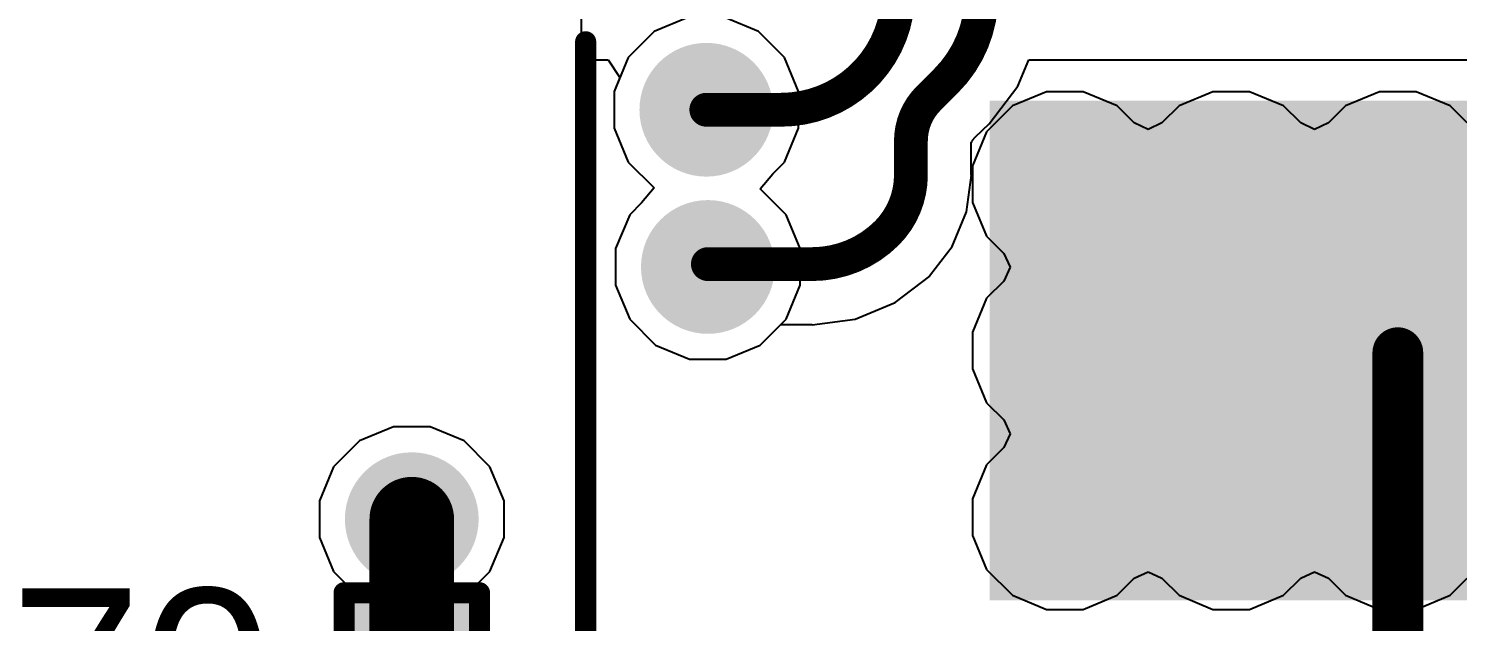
# Model space of a CAD drawing. Header units: millimetres. Extents: x 0 to 5423, y 0 to 5425.
# Drawn here: x 119.24 to 127.82, y 25.46 to 29.02 of the extents above; entities that cross this region are included whole.
import ezdxf

# ---------------------------------------------------------------- set-up
doc = ezdxf.new("R2010")
doc.units = ezdxf.units.MM
for name, color, linetype in [('BottomLayer', 5, 'Continuous'), ('BottomSolder', 6, 'Continuous'), ('TopLayer', 1, 'Continuous'), ('TopOverlay', 2, 'Continuous'), ('TopPaste', 8, 'Continuous'), ('TopSolder', 216, 'Continuous'), ('ViaHoleLayer', 16, 'Continuous')]:
    doc.layers.add(name, color=color, linetype=linetype)
doc.styles.add('Arial', font='', dxfattribs={"height": 0.2})
doc.styles.get('Arial').set_extended_font_data('Arial')

# ---------------------------------------------------------------- blocks, each defined once
blk = doc.blocks.new('HTSSOP_38_EP_4_4___130')
at = {"layer": 'BottomLayer'}
h = blk.add_hatch(color=5, dxfattribs=at)
edge = h.paths.add_edge_path()
edge.add_arc((-1, 0), 0.3, 0, 360)
h = blk.add_hatch(color=5, dxfattribs=at)
edge = h.paths.add_edge_path()
edge.add_arc((0, 0), 0.3, 0, 360)
h = blk.add_hatch(color=5, dxfattribs=at)
edge = h.paths.add_edge_path()
edge.add_arc((1, 0), 0.3, 0, 360)
h = blk.add_hatch(color=5, dxfattribs=at)
edge = h.paths.add_edge_path()
edge.add_arc((-1, -1), 0.3, 0, 360)
h = blk.add_hatch(color=5, dxfattribs=at)
edge = h.paths.add_edge_path()
edge.add_arc((0, -1), 0.3, 0, 360)
h = blk.add_hatch(color=5, dxfattribs=at)
edge = h.paths.add_edge_path()
edge.add_arc((1, -1), 0.3, 0, 360)
h = blk.add_hatch(color=5, dxfattribs=at)
edge = h.paths.add_edge_path()
edge.add_arc((-1, -2), 0.3, 0, 360)
h = blk.add_hatch(color=5, dxfattribs=at)
edge = h.paths.add_edge_path()
edge.add_arc((0, -2), 0.3, 0, 360)
h = blk.add_hatch(color=5, dxfattribs=at)
edge = h.paths.add_edge_path()
edge.add_arc((1, -2), 0.3, 0, 360)
at = {"layer": 'BottomSolder'}
h = blk.add_hatch(color=6, dxfattribs=at)
edge = h.paths.add_edge_path()
edge.add_arc((-1, 0), 0.4016, 0, 360)
h = blk.add_hatch(color=6, dxfattribs=at)
edge = h.paths.add_edge_path()
edge.add_arc((0, 0), 0.4016, 0, 360)
h = blk.add_hatch(color=6, dxfattribs=at)
edge = h.paths.add_edge_path()
edge.add_arc((1, 0), 0.4016, 0, 360)
h = blk.add_hatch(color=6, dxfattribs=at)
edge = h.paths.add_edge_path()
edge.add_arc((-1, -1), 0.4016, 0, 360)
h = blk.add_hatch(color=6, dxfattribs=at)
edge = h.paths.add_edge_path()
edge.add_arc((0, -1), 0.4016, 0, 360)
h = blk.add_hatch(color=6, dxfattribs=at)
edge = h.paths.add_edge_path()
edge.add_arc((1, -1), 0.4016, 0, 360)
h = blk.add_hatch(color=6, dxfattribs=at)
edge = h.paths.add_edge_path()
edge.add_arc((-1, -2), 0.4016, 0, 360)
h = blk.add_hatch(color=6, dxfattribs=at)
edge = h.paths.add_edge_path()
edge.add_arc((0, -2), 0.4016, 0, 360)
h = blk.add_hatch(color=6, dxfattribs=at)
edge = h.paths.add_edge_path()
edge.add_arc((1, -2), 0.4016, 0, 360)
at = {"layer": 'TopLayer'}
blk.add_hatch(color=1, dxfattribs=at).paths.add_polyline_path([(1.45, 2.4), (1.45, -2.4), (-1.45, -2.4), (-1.45, 2.4)])
h = blk.add_hatch(color=1, dxfattribs=at)
edge = h.paths.add_edge_path()
edge.add_arc((-1, 0), 0.3, 0, 360)
h = blk.add_hatch(color=1, dxfattribs=at)
edge = h.paths.add_edge_path()
edge.add_arc((0, 0), 0.3, 0, 360)
h = blk.add_hatch(color=1, dxfattribs=at)
edge = h.paths.add_edge_path()
edge.add_arc((1, 0), 0.3, 0, 360)
h = blk.add_hatch(color=1, dxfattribs=at)
edge = h.paths.add_edge_path()
edge.add_arc((-1, -1), 0.3, 0, 360)
h = blk.add_hatch(color=1, dxfattribs=at)
edge = h.paths.add_edge_path()
edge.add_arc((0, -1), 0.3, 0, 360)
h = blk.add_hatch(color=1, dxfattribs=at)
edge = h.paths.add_edge_path()
edge.add_arc((1, -1), 0.3, 0, 360)
h = blk.add_hatch(color=1, dxfattribs=at)
edge = h.paths.add_edge_path()
edge.add_arc((-1, -2), 0.3, 0, 360)
h = blk.add_hatch(color=1, dxfattribs=at)
edge = h.paths.add_edge_path()
edge.add_arc((0, -2), 0.3, 0, 360)
h = blk.add_hatch(color=1, dxfattribs=at)
edge = h.paths.add_edge_path()
edge.add_arc((1, -2), 0.3, 0, 360)
at = {"layer": 'TopPaste'}
blk.add_hatch(color=8, dxfattribs=at).paths.add_polyline_path([(1.45, 2.4), (1.45, -2.4), (-1.45, -2.4), (-1.45, 2.4)])
at = {"layer": 'TopSolder'}
blk.add_hatch(color=216, dxfattribs=at).paths.add_polyline_path([(1.5008, 2.4508), (1.5008, -2.4508), (-1.5008, -2.4508), (-1.5008, 2.4508)])
h = blk.add_hatch(color=216, dxfattribs=at)
edge = h.paths.add_edge_path()
edge.add_arc((-1, 0), 0.4016, 0, 360)
h = blk.add_hatch(color=216, dxfattribs=at)
edge = h.paths.add_edge_path()
edge.add_arc((0, 0), 0.4016, 0, 360)
h = blk.add_hatch(color=216, dxfattribs=at)
edge = h.paths.add_edge_path()
edge.add_arc((1, 0), 0.4016, 0, 360)
h = blk.add_hatch(color=216, dxfattribs=at)
edge = h.paths.add_edge_path()
edge.add_arc((-1, -1), 0.4016, 0, 360)
h = blk.add_hatch(color=216, dxfattribs=at)
edge = h.paths.add_edge_path()
edge.add_arc((0, -1), 0.4016, 0, 360)
h = blk.add_hatch(color=216, dxfattribs=at)
edge = h.paths.add_edge_path()
edge.add_arc((1, -1), 0.4016, 0, 360)
h = blk.add_hatch(color=216, dxfattribs=at)
edge = h.paths.add_edge_path()
edge.add_arc((-1, -2), 0.4016, 0, 360)
h = blk.add_hatch(color=216, dxfattribs=at)
edge = h.paths.add_edge_path()
edge.add_arc((0, -2), 0.4016, 0, 360)
h = blk.add_hatch(color=216, dxfattribs=at)
edge = h.paths.add_edge_path()
edge.add_arc((1, -2), 0.4016, 0, 360)
at = {"layer": 'ViaHoleLayer'}
h = blk.add_hatch(color=16, dxfattribs=at)
edge = h.paths.add_edge_path()
edge.add_arc((-1, 0), 0.15, 0, 360)
h = blk.add_hatch(color=16, dxfattribs=at)
edge = h.paths.add_edge_path()
edge.add_arc((0, 0), 0.15, 0, 360)
h = blk.add_hatch(color=16, dxfattribs=at)
edge = h.paths.add_edge_path()
edge.add_arc((1, 0), 0.15, 0, 360)
h = blk.add_hatch(color=16, dxfattribs=at)
edge = h.paths.add_edge_path()
edge.add_arc((-1, -1), 0.15, 0, 360)
h = blk.add_hatch(color=16, dxfattribs=at)
edge = h.paths.add_edge_path()
edge.add_arc((0, -1), 0.15, 0, 360)
h = blk.add_hatch(color=16, dxfattribs=at)
edge = h.paths.add_edge_path()
edge.add_arc((1, -1), 0.15, 0, 360)
h = blk.add_hatch(color=16, dxfattribs=at)
edge = h.paths.add_edge_path()
edge.add_arc((-1, -2), 0.15, 0, 360)
h = blk.add_hatch(color=16, dxfattribs=at)
edge = h.paths.add_edge_path()
edge.add_arc((0, -2), 0.15, 0, 360)
h = blk.add_hatch(color=16, dxfattribs=at)
edge = h.paths.add_edge_path()
edge.add_arc((1, -2), 0.15, 0, 360)
at = {"layer": 'TopOverlay', "const_width": 0.127}
blk.add_lwpolyline([(1.8288, -4.8768), (-1.8542, -4.8768)], dxfattribs=at)
at = {"layer": 'TopOverlay', "const_width": 0.0635}
blk.add_lwpolyline([(-1.886, -4.8768, 1), (-1.8224, -4.8768, 1)], format="xyb", close=True, dxfattribs=at)
blk = doc.blocks.new('C___0402_356')
at = {"layer": 'TopLayer'}
for points in [[(-0.6985, -0.3175), (-0.6985, 0.3175), (-0.2413, 0.3175), (-0.2413, -0.3175)], [(0.2413, -0.3175), (0.2413, 0.3175), (0.6985, 0.3175), (0.6985, -0.3175)]]:
    blk.add_hatch(color=1, dxfattribs=at).paths.add_polyline_path(points)
at = {"layer": 'TopPaste'}
for points in [[(-0.6985, -0.3175), (-0.6985, 0.3175), (-0.2413, 0.3175), (-0.2413, -0.3175)], [(0.2413, -0.3175), (0.2413, 0.3175), (0.6985, 0.3175), (0.6985, -0.3175)]]:
    blk.add_hatch(color=8, dxfattribs=at).paths.add_polyline_path(points)
at = {"layer": 'TopSolder'}
for points in [[(-0.7585, -0.3775), (-0.7585, 0.3775), (-0.1813, 0.3775), (-0.1813, -0.3775)], [(0.1813, -0.3775), (0.1813, 0.3775), (0.7585, 0.3775), (0.7585, -0.3775)]]:
    blk.add_hatch(color=216, dxfattribs=at).paths.add_polyline_path(points)
at = {"layer": 'TopOverlay', "const_width": 0.127}
for points in [[(-0.7874, 0.4064), (-0.2794, 0.4064)], [(-0.7874, 0.4064), (-0.7874, -0.4064)], [(0.2794, 0.4064), (0.7874, 0.4064)], [(0.7874, 0.4064), (0.7874, -0.4064)], [(-0.7874, -0.4064), (-0.2794, -0.4064)], [(0.2794, -0.4064), (0.7874, -0.4064)]]:
    blk.add_lwpolyline(points, dxfattribs=at)
at = {"layer": 'TopOverlay', "const_width": 0.0635}
for points in [[(-0.8191, 0.4064, 1), (-0.7556, 0.4064, 1)], [(-0.8191, 0.4064, 1), (-0.7556, 0.4064, 1)], [(-0.3111, 0.4064, 1), (-0.2477, 0.4064, 1)], [(0.2477, 0.4064, 1), (0.3111, 0.4064, 1)], [(0.7556, 0.4064, 1), (0.8191, 0.4064, 1)], [(0.7556, 0.4064, 1), (0.8191, 0.4064, 1)], [(-0.8191, -0.4064, 1), (-0.7556, -0.4064, 1)], [(-0.8191, -0.4064, 1), (-0.7556, -0.4064, 1)], [(-0.3111, -0.4064, 1), (-0.2477, -0.4064, 1)], [(0.2477, -0.4064, 1), (0.3111, -0.4064, 1)], [(0.7556, -0.4064, 1), (0.8191, -0.4064, 1)], [(0.7556, -0.4064, 1), (0.8191, -0.4064, 1)]]:
    blk.add_lwpolyline(points, format="xyb", close=True, dxfattribs=at)

msp = doc.modelspace()

# ---------------------------------------------------------------- hatches: boundary and pattern name
at = {"layer": 'BottomLayer'}
h = msp.add_hatch(color=5, dxfattribs=at)
edge = h.paths.add_edge_path()
edge.add_arc((123.3078, 28.529), 0.3, 0, 360)
h = msp.add_hatch(color=5, dxfattribs=at)
edge = h.paths.add_edge_path()
edge.add_arc((123.317, 27.585), 0.3, 0, 360)
h = msp.add_hatch(color=5, dxfattribs=at)
edge = h.paths.add_edge_path()
edge.add_arc((121.539, 26.0703), 0.3, 0, 360)
at = {"layer": 'BottomSolder'}
h = msp.add_hatch(color=6, dxfattribs=at)
edge = h.paths.add_edge_path()
edge.add_arc((123.3078, 28.529), 0.4016, 0, 360)
h = msp.add_hatch(color=6, dxfattribs=at)
edge = h.paths.add_edge_path()
edge.add_arc((123.317, 27.585), 0.4016, 0, 360)
h = msp.add_hatch(color=6, dxfattribs=at)
edge = h.paths.add_edge_path()
edge.add_arc((121.539, 26.0703), 0.4016, 0, 360)
at = {"layer": 'TopLayer'}
h = msp.add_hatch(color=1, dxfattribs=at)
edge = h.paths.add_edge_path()
edge.add_arc((123.3078, 28.529), 0.3, 0, 360)
h = msp.add_hatch(color=1, dxfattribs=at)
edge = h.paths.add_edge_path()
edge.add_arc((123.317, 27.585), 0.3, 0, 360)
h = msp.add_hatch(color=1, dxfattribs=at)
edge = h.paths.add_edge_path()
edge.add_arc((121.539, 26.0703), 0.3, 0, 360)
at = {"layer": 'TopSolder'}
h = msp.add_hatch(color=216, dxfattribs=at)
edge = h.paths.add_edge_path()
edge.add_arc((123.3078, 28.529), 0.4016, 0, 360)
h = msp.add_hatch(color=216, dxfattribs=at)
edge = h.paths.add_edge_path()
edge.add_arc((123.317, 27.585), 0.4016, 0, 360)
h = msp.add_hatch(color=216, dxfattribs=at)
edge = h.paths.add_edge_path()
edge.add_arc((121.539, 26.0703), 0.4016, 0, 360)
at = {"layer": 'ViaHoleLayer'}
h = msp.add_hatch(color=16, dxfattribs=at)
edge = h.paths.add_edge_path()
edge.add_arc((123.3078, 28.529), 0.15, 0, 360)
h = msp.add_hatch(color=16, dxfattribs=at)
edge = h.paths.add_edge_path()
edge.add_arc((123.317, 27.585), 0.15, 0, 360)
h = msp.add_hatch(color=16, dxfattribs=at)
edge = h.paths.add_edge_path()
edge.add_arc((121.539, 26.0703), 0.15, 0, 360)

# ---------------------------------------------------------------- linework, layer by layer
at = {"layer": 'BottomLayer'}
for p, q in [((123.1976, 29.083), (122.9939, 28.9987)), ((123.6216, 28.9987), (123.418, 29.083)), ((122.9939, 28.9987), (122.8381, 28.8428)), ((123.7774, 28.8428), (123.6216, 28.9987)), ((122.8381, 28.8428), (122.7538, 28.6392)), ((123.8618, 28.6392), (123.7774, 28.8428)), ((122.7538, 28.6392), (122.7538, 28.4188)), ((123.8618, 28.4188), (123.8618, 28.6392)), ((125.3498, 28.637), (125.1462, 28.5527)), ((125.5702, 28.637), (125.3498, 28.637)), ((125.7738, 28.5527), (125.5702, 28.637)), ((126.3498, 28.637), (126.1462, 28.5527)), ((126.5702, 28.637), (126.3498, 28.637)), ((126.7738, 28.5527), (126.5702, 28.637)), ((127.3498, 28.637), (127.1462, 28.5527)), ((127.5702, 28.637), (127.3498, 28.637)), ((127.7738, 28.5527), (127.5702, 28.637)), ((125.1462, 28.5527), (124.9904, 28.3968)), ((125.8771, 28.4495), (125.7738, 28.5527)), ((126.1462, 28.5527), (126.043, 28.4495)), ((126.8771, 28.4495), (126.7738, 28.5527)), ((127.1462, 28.5527), (127.043, 28.4495)), ((127.8771, 28.4495), (127.7738, 28.5527)), ((122.7538, 28.4188), (122.8381, 28.2152)), ((123.7774, 28.2152), (123.8618, 28.4188)), ((125.96, 28.4109), (125.8771, 28.4495)), ((126.043, 28.4495), (125.96, 28.4109)), ((126.96, 28.4109), (126.8771, 28.4495)), ((127.043, 28.4495), (126.96, 28.4109)), ((124.9904, 28.3968), (124.906, 28.1932)), ((122.8381, 28.2152), (122.9939, 28.0594)), ((123.6308, 28.0547), (123.7068, 28.1446)), ((123.7068, 28.1446), (123.7774, 28.2152)), ((124.906, 28.1932), (124.906, 27.9728)), ((122.9939, 28.0594), (122.9179, 27.9694)), ((123.7867, 27.8988), (123.6308, 28.0547)), ((124.906, 27.9728), (124.9904, 27.7692)), ((122.8474, 27.8988), (122.763, 27.6952)), ((122.9179, 27.9694), (122.8474, 27.8988)), ((123.871, 27.6952), (123.7867, 27.8988)), ((124.9904, 27.7692), (125.0936, 27.666)), ((122.763, 27.6952), (122.763, 27.4748)), ((123.871, 27.4748), (123.871, 27.6952)), ((125.0936, 27.666), (125.1321, 27.583)), ((125.1321, 27.583), (125.0936, 27.5)), ((122.763, 27.4748), (122.8474, 27.2712)), ((123.7867, 27.2712), (123.871, 27.4748)), ((125.0936, 27.5), (124.9904, 27.3968)), ((124.9904, 27.3968), (124.906, 27.1932)), ((122.8474, 27.2712), (123.0032, 27.1154)), ((123.6308, 27.1154), (123.7867, 27.2712)), ((123.0032, 27.1154), (123.2068, 27.031)), ((123.4272, 27.031), (123.6308, 27.1154)), ((124.906, 27.1932), (124.906, 26.9728)), ((123.2068, 27.031), (123.4272, 27.031)), ((124.906, 26.9728), (124.9904, 26.7692)), ((124.9904, 26.7692), (125.0936, 26.666)), ((121.4288, 26.6243), (121.2252, 26.54)), ((121.6492, 26.6243), (121.4288, 26.6243)), ((121.8528, 26.54), (121.6492, 26.6243)), ((125.0936, 26.666), (125.1321, 26.583)), ((121.2252, 26.54), (121.0694, 26.3841)), ((122.0087, 26.3841), (121.8528, 26.54)), ((125.1321, 26.583), (125.0936, 26.5)), ((125.0936, 26.5), (124.9904, 26.3968)), ((121.0694, 26.3841), (120.985, 26.1805)), ((122.093, 26.1805), (122.0087, 26.3841)), ((124.9904, 26.3968), (124.906, 26.1932)), ((120.985, 26.1805), (120.985, 25.9601)), ((122.093, 25.9601), (122.093, 26.1805)), ((124.906, 26.1932), (124.906, 25.9728)), ((120.985, 25.9601), (121.0694, 25.7565)), ((122.0087, 25.7565), (122.093, 25.9601)), ((124.906, 25.9728), (124.9904, 25.7692)), ((121.0694, 25.7565), (121.2252, 25.6007)), ((121.8528, 25.6007), (122.0087, 25.7565)), ((124.9904, 25.7692), (125.1462, 25.6134)), ((125.8771, 25.7166), (125.96, 25.7551)), ((125.96, 25.7551), (126.043, 25.7166)), ((126.8771, 25.7166), (126.96, 25.7551)), ((126.96, 25.7551), (127.043, 25.7166)), ((125.7738, 25.6134), (125.8771, 25.7166)), ((126.043, 25.7166), (126.1462, 25.6134)), ((126.7738, 25.6134), (126.8771, 25.7166)), ((127.043, 25.7166), (127.1462, 25.6134)), ((127.7738, 25.6134), (127.8771, 25.7166)), ((121.2252, 25.6007), (121.4288, 25.5163)), ((121.6492, 25.5163), (121.8528, 25.6007)), ((125.1462, 25.6134), (125.3498, 25.529)), ((125.5702, 25.529), (125.7738, 25.6134)), ((126.1462, 25.6134), (126.3498, 25.529)), ((126.5702, 25.529), (126.7738, 25.6134)), ((127.1462, 25.6134), (127.3498, 25.529)), ((127.5702, 25.529), (127.7738, 25.6134)), ((121.4288, 25.5163), (121.6492, 25.5163)), ((125.3498, 25.529), (125.5702, 25.529)), ((126.3498, 25.529), (126.5702, 25.529)), ((127.3498, 25.529), (127.5702, 25.529))]:
    msp.add_line(p, q, dxfattribs=at)
at = {"layer": 'TopLayer'}
for p, q in [((122.556, 29.4945), (122.556, 28.829)), ((122.556, 28.829), (122.7181, 28.829)), ((122.7181, 28.829), (122.7886, 28.7234)), ((125.1791, 28.6704), (125.2448, 28.829)), ((125.2448, 28.829), (129.8641, 28.829)), ((122.7886, 28.7234), (122.7538, 28.6392)), ((125.0062, 28.445), (125.1791, 28.6704)), ((122.7538, 28.6392), (122.7538, 28.4188)), ((122.7538, 28.4188), (122.8381, 28.2152)), ((124.9242, 28.366), (125.0062, 28.445)), ((125.0062, 28.445), (125.0062, 28.445)), ((124.8988, 28.3345), (124.903, 28.3363)), ((124.8988, 28.1368), (124.8988, 28.3345)), ((124.903, 28.3363), (124.9051, 28.3413)), ((124.9035, 28.3452), (124.9242, 28.366)), ((124.9051, 28.3413), (124.9035, 28.3452)), ((122.8381, 28.2152), (122.9939, 28.0594)), ((122.9939, 28.0594), (122.9179, 27.9694)), ((124.87, 27.9151), (124.8991, 28.1368)), ((124.8991, 28.1368), (124.8988, 28.1368)), ((122.8474, 27.8988), (122.763, 27.6952)), ((122.9179, 27.9694), (122.8474, 27.8988)), ((124.7844, 27.7085), (124.87, 27.9151)), ((122.763, 27.6952), (122.763, 27.4748)), ((124.6486, 27.5316), (124.7844, 27.7085)), ((122.763, 27.4748), (122.8474, 27.2712)), ((124.4424, 27.3717), (124.6491, 27.5303)), ((124.6491, 27.5303), (124.6486, 27.5316)), ((124.2018, 27.272), (124.4424, 27.3717)), ((122.8474, 27.2712), (123.0032, 27.1154)), ((123.6308, 27.1154), (123.7551, 27.2396)), ((123.7551, 27.2396), (123.9435, 27.2396)), ((123.9435, 27.238), (124.2018, 27.272)), ((123.9435, 27.2396), (123.9435, 27.238)), ((123.0032, 27.1154), (123.2068, 27.031)), ((123.4272, 27.031), (123.6308, 27.1154)), ((123.2068, 27.031), (123.4272, 27.031))]:
    msp.add_line(p, q, dxfattribs=at)
at = {"layer": 'TopLayer', "const_width": 0.2032}
for points in [[(124.4602, 29.2337, -0.414715), (123.7566, 28.529)], [(124.96, 29.2146, -0.198912), (124.7481, 28.703)], [(124.5362, 28.3413, -0.198912), (124.6422, 28.5971)], [(124.5362, 28.1368, -0.198737), (124.3919, 27.788)], [(124.3916, 27.7878, -0.198912), (123.9435, 27.6021)]]:
    msp.add_lwpolyline(points, format="xyb", dxfattribs=at)
at = {"layer": 'TopLayer'}
for points, const_width in [([(124.6422, 28.5971), (124.7481, 28.703)], 0.2032), ([(123.3078, 28.529), (123.7566, 28.529)], 0.2032), ([(124.5362, 28.1368), (124.5362, 28.3413)], 0.2032), ([(123.317, 27.6021), (123.9435, 27.6021)], 0.2032), ([(127.4601, 24.283), (127.4601, 27.0702)], 0.3048), ([(121.539, 25.3111), (121.539, 26.0703)], 0.508)]:
    msp.add_lwpolyline(points, dxfattribs=dict(at, const_width=const_width))
for points, const_width in [([(124.6973, 28.703, 1), (124.7989, 28.703, 1)], 0.1016), ([(124.6973, 28.703, 1), (124.7989, 28.703, 1)], 0.1016), ([(124.5914, 28.5971, 1), (124.693, 28.5971, 1)], 0.1016), ([(124.5914, 28.5971, 1), (124.693, 28.5971, 1)], 0.1016), ([(123.257, 28.529, 1), (123.3586, 28.529, 1)], 0.1016), ([(123.7058, 28.529, 1), (123.8074, 28.529, 1)], 0.1016), ([(123.7058, 28.529, 1), (123.8074, 28.529, 1)], 0.1016), ([(124.4854, 28.3413, 1), (124.587, 28.3413, 1)], 0.1016), ([(124.4854, 28.3413, 1), (124.587, 28.3413, 1)], 0.1016), ([(124.4854, 28.1368, 1), (124.587, 28.1368, 1)], 0.1016), ([(124.4854, 28.1368, 1), (124.587, 28.1368, 1)], 0.1016), ([(124.3408, 27.7878, 1), (124.4424, 27.7878, 1)], 0.1016), ([(124.3411, 27.788, 1), (124.4427, 27.788, 1)], 0.1016), ([(123.2662, 27.6021, 1), (123.3678, 27.6021, 1)], 0.1016), ([(123.8927, 27.6021, 1), (123.9943, 27.6021, 1)], 0.1016), ([(123.8927, 27.6021, 1), (123.9943, 27.6021, 1)], 0.1016), ([(127.3839, 27.0702, 1), (127.5363, 27.0702, 1)], 0.1524), ([(121.412, 26.0703, 1), (121.666, 26.0703, 1)], 0.254), ([(121.412, 25.3111, 1), (121.666, 25.3111, 1)], 0.254)]:
    msp.add_lwpolyline(points, format="xyb", close=True, dxfattribs=dict(at, const_width=const_width))

# ---------------------------------------------------------------- block references
for name, p, rotation in [('HTSSOP_38_EP_4_4___130', (127.46, 27.083), 270), ('C___0402_356', (121.539, 24.8412), 90)]:
    msp.add_blockref(name, p, dxfattribs=dict(rotation=rotation))

# ---------------------------------------------------------------- texts
at = {"layer": 'TopOverlay', "style": 'Arial'}
msp.add_text('C70', height=1.016, dxfattribs=at).set_placement((118.102, 24.6382))

doc.saveas('drawing.dxf')
